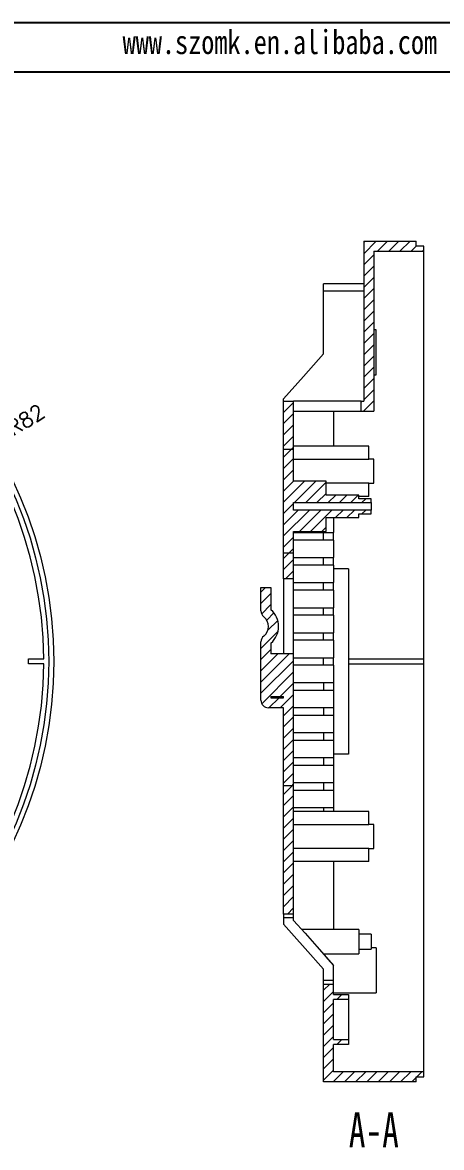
# Model space of a CAD drawing. Header units: inches. Extents: x 2104 to 4359, y 410 to 823.
# Drawn here: x 3083.6 to 3167.3, y 597.8 to 822.7 of the extents above; entities that cross this region are included whole.
import ezdxf

# ---------------------------------------------------------------- set-up
doc = ezdxf.new("R2010")
doc.units = ezdxf.units.IN
doc.layers.add('文字', color=81, linetype='Continuous')
doc.styles.add('SLDTEXTSTYLE3', font='TXT', dxfattribs={"width": 0.7})
doc.styles.get("Standard").update_dxf_attribs({"font": 'txt', "bigfont": 'gbcbig.shx'})
doc.styles.add('宋体', font='', dxfattribs={"width": 0.8, "height": 3.5})
doc.styles.get('宋体').set_extended_font_data('SimSun')
doc.dimstyles.new('3', dxfattribs={"dimtxt": 3, "dimasz": 2, "dimexe": 0.18, "dimexo": 0.0625, "dimgap": 0.2, "dimtad": 0, "dimzin": 12, "dimdsep": 46, "dimtxsty": 'Standard', "dimcen": 1, "dimclrd": 3, "dimclre": 3, "dimadec": 0, "dimazin": 0, "dimtfac": 1, "dimtofl": 0, "dimtmove": 0, "dimatfit": 3, "dimfxl": 1, "dimtolj": 1, "dimtzin": 0, "dimarcsym": 0})

# ---------------------------------------------------------------- blocks, each defined once
blk = doc.blocks.new('*D209')
at = {"color": 3, "lineweight": -2}
for p, q in [((3080.7, 741.05), (3077.39, 739.01)), ((3004.87, 694.96), (3006.87, 694.96)), ((3005.87, 693.96), (3005.87, 695.96))]:
    blk.add_line(p, q, dxfattribs=at)
at = {"color": 3}
blk.add_solid([(3077.22, 739.29), (3077.57, 738.73), (3075.69, 737.96)], dxfattribs=at)
at = {"layer": 'Defpoints', "color": 0}
for p in [(3075.69, 737.96), (3005.87, 694.96)]:
    blk.add_point(p, dxfattribs=at)
at = {"color": 0, "insert": (3084.28, 743.25), "char_height": 3, "attachment_point": 5, "rotation": 31.6269}
blk.add_mtext('\\A1;R82', dxfattribs=at)

msp = doc.modelspace()

# ---------------------------------------------------------------- hatches: boundary and pattern name
at = {"linetype": 'Continuous', "lineweight": 0}
h = msp.add_hatch(dxfattribs=at)
h.set_pattern_fill('ANSI31', color=4, scale=0.5, style=0)
h.paths.add_polyline_path([(3163.73, 776.96), (3163.73, 777.96), (3162.23, 777.96), (3162.23, 778.96), (3151.73, 778.96), (3151.73, 746.96), (3151.23, 746.96), (3151.23, 744.96), (3153.73, 744.96), (3153.73, 776.96)], flags=0)
h = msp.add_hatch(dxfattribs=at)
h.set_pattern_fill('ANSI31', color=4, scale=0.5, style=0)
h.paths.add_polyline_path([(3135.73, 737.296), (3137.73, 737.296), (3137.73, 746.96), (3135.73, 746.96)], flags=0)
h = msp.add_hatch(dxfattribs=at)
h.set_pattern_fill('ANSI31', color=4, scale=0.5, style=0)
h.paths.add_polyline_path([(3135.73, 737.296), (3135.73, 716.608), (3137.73, 716.608), (3137.73, 720.96), (3144.23, 720.96), (3144.23, 723.71), (3150.73, 723.71), (3150.73, 724.46), (3153.23, 724.46), (3153.23, 725.21), (3137.73, 725.21), (3137.73, 726.71), (3153.23, 726.71), (3153.23, 727.46), (3150.73, 727.46), (3150.73, 728.21), (3144.23, 728.21), (3144.23, 730.96), (3137.73, 730.96), (3137.73, 737.296)], flags=0)
h = msp.add_hatch(dxfattribs=at)
h.set_pattern_fill('ANSI31', color=4, scale=0.5, style=0)
h.paths.add_polyline_path([(3135.73, 711.46), (3137.73, 711.46), (3137.73, 716.608), (3135.73, 716.608)], flags=0)
h = msp.add_hatch(dxfattribs=at)
h.set_pattern_fill('ANSI31', color=4, scale=0.5, style=0)
edge = h.paths.add_edge_path(flags=0)
edge.add_line((3135.73, 685.71), (3135.73, 670.11))
edge.add_line((3135.73, 670.11), (3137.73, 670.11))
edge.add_line((3137.73, 670.11), (3137.73, 696.46))
edge.add_line((3137.73, 696.46), (3133.23, 696.46))
edge.add_line((3133.23, 696.46), (3133.23, 698.634))
edge.add_arc((3130.293, 701.96), 4.438, 311.45043, 408.54957)
edge.add_line((3133.23, 705.286), (3133.23, 709.71))
edge.add_line((3133.23, 709.71), (3131.23, 709.71))
edge.add_line((3131.23, 709.71), (3131.23, 705.053))
edge.add_arc((3132.73, 705.053), 1.5, 180, 231.75338)
edge.add_arc((3130.293, 701.96), 2.438, -51.75338, 51.75338, ccw=False)
edge.add_arc((3132.73, 698.868), 1.5, 128.24662, 180)
edge.add_line((3131.23, 698.868), (3131.23, 687.21))
edge.add_arc((3132.73, 687.21), 1.5, 180, 270)
edge.add_line((3132.73, 685.71), (3135.73, 685.71))
h.paths.add_polyline_path([(3135.73, 687.96), (3135.73, 687.71), (3133.23, 687.71), (3133.23, 687.96)], flags=0)
h = msp.add_hatch(dxfattribs=at)
h.set_pattern_fill('ANSI31', color=4, scale=0.5, style=0)
h.paths.add_polyline_path([(3135.73, 644.471), (3137.73, 644.471), (3137.73, 670.11), (3135.73, 670.11)], flags=0)
h = msp.add_hatch(dxfattribs=at)
h.set_pattern_fill('ANSI31', color=4, scale=0.5, style=0)
h.paths.add_polyline_path([(3148.73, 627.408), (3148.73, 628.408), (3145.73, 628.408), (3145.73, 630.471), (3143.73, 630.471), (3143.73, 610.96), (3162.23, 610.96), (3162.23, 611.96), (3163.73, 611.96), (3163.73, 612.96), (3145.73, 612.96), (3145.73, 618.408), (3148.73, 618.408), (3148.73, 619.408), (3145.73, 619.408), (3145.73, 627.408)], flags=0)

# ---------------------------------------------------------------- linework, layer by layer
for p, q in [((2800.485, 822.657), (3384.387, 822.657)), ((2815.594, 812.827), (3374.557, 812.827))]:
    msp.add_line(p, q)
at = {"color": 7, "linetype": 'Continuous', "lineweight": 15}
for p, q in [((3151.73, 778.96), (3162.23, 778.96)), ((3151.73, 778.96), (3151.73, 746.96)), ((3162.23, 777.96), (3162.23, 778.96)), ((3163.73, 777.96), (3162.23, 777.96)), ((3163.73, 776.96), (3163.73, 777.96)), ((3153.73, 776.96), (3163.73, 776.96)), ((3153.73, 776.96), (3153.73, 744.96)), ((3163.73, 695.46), (3163.73, 776.96)), ((3151.73, 770.447), (3143.73, 770.447)), ((3143.73, 768.947), (3143.73, 770.447)), ((3151.73, 768.947), (3143.73, 768.947)), ((3143.73, 756.46), (3143.73, 768.947)), ((3154.23, 761.21), (3153.73, 761.21)), ((3154.23, 756.71), (3154.23, 761.21)), ((3154.23, 752.21), (3154.23, 756.71)), ((3153.73, 752.21), (3154.23, 752.21)), ((3135.73, 746.96), (3135.73, 747.46)), ((3135.73, 746.96), (3137.73, 746.96)), ((3135.73, 737.296), (3135.73, 746.96)), ((3137.73, 737.296), (3137.73, 746.96)), ((3151.23, 746.96), (3137.73, 746.96)), ((3151.23, 744.96), (3151.23, 746.96)), ((3151.23, 746.96), (3151.73, 746.96)), ((3137.73, 744.96), (3151.23, 744.96)), ((3151.23, 744.96), (3153.73, 744.96)), ((3152.73, 737.96), (3137.73, 737.96)), ((3152.73, 735.308), (3152.73, 737.96)), ((3137.73, 737.296), (3135.73, 737.296)), ((3135.73, 716.608), (3135.73, 737.296)), ((3137.73, 730.96), (3137.73, 737.296)), ((3152.73, 735.308), (3137.73, 735.308)), ((3153.73, 735.36), (3152.73, 735.36)), ((3153.73, 732.96), (3153.73, 735.36)), ((3153.73, 730.56), (3153.73, 732.96)), ((3144.23, 730.96), (3137.73, 730.96)), ((3144.23, 728.21), (3144.23, 730.96)), ((3152.73, 730.613), (3144.23, 730.613)), ((3152.73, 727.96), (3152.73, 730.613)), ((3152.73, 730.56), (3153.73, 730.56)), ((3137.73, 726.71), (3153.23, 726.71)), ((3137.73, 725.21), (3137.73, 726.71)), ((3150.73, 728.21), (3144.23, 728.21)), ((3150.73, 727.46), (3150.73, 728.21)), ((3152.73, 727.96), (3150.73, 727.96)), ((3153.23, 727.46), (3150.73, 727.46)), ((3153.23, 726.71), (3153.23, 727.46)), ((3153.23, 726.71), (3153.23, 725.21)), ((3153.23, 725.21), (3137.73, 725.21)), ((3150.73, 724.46), (3153.23, 724.46)), ((3150.73, 723.71), (3150.73, 724.46)), ((3153.23, 724.46), (3153.23, 725.21)), ((3144.23, 723.71), (3150.73, 723.71)), ((3144.23, 720.96), (3144.23, 723.71)), ((3145.73, 723.71), (3145.73, 720.71)), ((3137.73, 720.96), (3144.23, 720.96)), ((3137.73, 716.608), (3137.73, 720.96)), ((3137.73, 720.71), (3145.73, 720.71)), ((3143.73, 719.21), (3143.73, 720.71)), ((3145.73, 719.21), (3145.73, 720.71)), ((3145.73, 719.21), (3137.73, 719.21)), ((3145.73, 719.21), (3145.73, 715.71)), ((3137.73, 716.608), (3135.73, 716.608)), ((3135.73, 711.46), (3135.73, 716.608)), ((3137.73, 711.46), (3137.73, 716.608)), ((3137.73, 715.71), (3145.73, 715.71)), ((3143.73, 714.21), (3143.73, 715.71)), ((3145.73, 714.21), (3145.73, 715.71)), ((3145.73, 714.21), (3137.73, 714.21)), ((3145.73, 714.21), (3145.73, 710.71)), ((3148.73, 713.46), (3145.73, 713.46)), ((3148.73, 713.46), (3148.73, 676.46)), ((3137.73, 711.46), (3135.73, 711.46)), ((3135.73, 711.46), (3135.73, 696.46)), ((3137.73, 696.46), (3137.73, 711.46)), ((3137.73, 710.71), (3145.73, 710.71)), ((3143.73, 709.21), (3143.73, 710.71)), ((3145.73, 709.21), (3145.73, 710.71)), ((3131.23, 709.71), (3133.23, 709.71)), ((3131.23, 705.053), (3131.23, 709.71)), ((3133.23, 709.71), (3133.23, 705.286)), ((3145.73, 709.21), (3137.73, 709.21)), ((3145.73, 709.21), (3145.73, 705.71)), ((3137.73, 705.71), (3145.73, 705.71)), ((3145.73, 704.21), (3137.73, 704.21)), ((3143.73, 704.21), (3143.73, 705.71)), ((3145.73, 704.21), (3145.73, 705.71)), ((3145.73, 704.21), (3145.73, 700.71)), ((3137.73, 700.71), (3145.73, 700.71)), ((3143.73, 699.21), (3143.73, 700.71)), ((3145.73, 699.21), (3145.73, 700.71)), ((3131.23, 687.21), (3131.23, 698.868)), ((3133.23, 698.634), (3133.23, 696.46)), ((3145.73, 699.21), (3137.73, 699.21)), ((3145.73, 699.21), (3145.73, 695.71)), ((3084.868, 694.46), (3084.868, 695.46)), ((3084.868, 695.46), (3087.868, 695.46)), ((3137.73, 696.46), (3133.23, 696.46)), ((3137.73, 670.11), (3137.73, 696.46)), ((3137.73, 695.71), (3145.73, 695.71)), ((3143.73, 694.21), (3143.73, 695.71)), ((3145.73, 694.21), (3145.73, 695.71)), ((3148.73, 695.46), (3163.73, 695.46)), ((3163.73, 694.46), (3163.73, 695.46)), ((3087.868, 694.46), (3084.868, 694.46)), ((3145.73, 694.21), (3137.73, 694.21)), ((3145.73, 694.21), (3145.73, 690.71)), ((3148.73, 694.46), (3163.73, 694.46)), ((3163.73, 612.96), (3163.73, 694.46)), ((3145.73, 690.71), (3137.73, 690.71)), ((3143.73, 690.71), (3143.73, 689.21)), ((3145.73, 690.71), (3145.73, 689.21)), ((3137.73, 689.21), (3145.73, 689.21)), ((3145.73, 689.21), (3145.73, 685.71)), ((3133.23, 687.96), (3135.73, 687.96)), ((3133.23, 687.96), (3133.23, 687.71)), ((3133.23, 687.71), (3135.73, 687.71)), ((3135.73, 687.71), (3135.73, 687.96)), ((3135.73, 685.71), (3132.73, 685.71)), ((3135.73, 670.11), (3135.73, 685.71)), ((3145.73, 685.71), (3137.73, 685.71)), ((3137.73, 684.21), (3145.73, 684.21)), ((3143.73, 685.71), (3143.73, 684.21)), ((3145.73, 685.71), (3145.73, 684.21)), ((3145.73, 684.21), (3145.73, 680.71)), ((3145.73, 680.71), (3137.73, 680.71)), ((3137.73, 679.21), (3145.73, 679.21)), ((3143.73, 680.71), (3143.73, 679.21)), ((3145.73, 680.71), (3145.73, 679.21)), ((3145.73, 679.21), (3145.73, 675.71)), ((3145.73, 675.71), (3137.73, 675.71)), ((3143.73, 675.71), (3143.73, 674.21)), ((3148.73, 676.46), (3145.73, 676.46)), ((3145.73, 675.71), (3145.73, 674.21)), ((3137.73, 674.21), (3145.73, 674.21)), ((3145.73, 674.21), (3145.73, 670.71)), ((3137.73, 670.11), (3135.73, 670.11)), ((3135.73, 644.471), (3135.73, 670.11)), ((3145.73, 670.71), (3137.73, 670.71)), ((3137.73, 644.471), (3137.73, 670.11)), ((3143.73, 670.71), (3143.73, 669.21)), ((3145.73, 670.71), (3145.73, 669.21)), ((3137.73, 669.21), (3145.73, 669.21)), ((3145.73, 669.21), (3145.73, 665.71)), ((3145.73, 665.71), (3137.73, 665.71)), ((3143.73, 665.71), (3143.73, 664.96)), ((3145.73, 665.71), (3145.73, 664.96)), ((3152.73, 664.96), (3137.73, 664.96)), ((3152.73, 662.308), (3152.73, 664.96)), ((3152.73, 662.308), (3137.73, 662.308)), ((3153.73, 662.36), (3152.73, 662.36)), ((3153.73, 659.96), (3153.73, 662.36)), ((3153.73, 657.56), (3153.73, 659.96)), ((3152.73, 657.613), (3137.73, 657.613)), ((3152.73, 654.96), (3152.73, 657.613)), ((3152.73, 657.56), (3153.73, 657.56)), ((3152.73, 654.96), (3137.73, 654.96)), ((3137.73, 644.471), (3135.73, 644.471)), ((3135.73, 644.471), (3135.73, 643.721)), ((3137.73, 643.721), (3135.73, 643.721)), ((3135.73, 643.721), (3135.73, 642.46)), ((3137.73, 643.721), (3137.73, 644.471)), ((3137.73, 643.221), (3137.73, 643.721)), ((3150.73, 641.36), (3139.397, 641.36)), ((3150.73, 641.36), (3150.73, 636.56)), ((3153.23, 640.46), (3150.73, 640.46)), ((3153.23, 640.46), (3153.23, 637.46)), ((3143.65, 636.56), (3150.73, 636.56)), ((3150.73, 637.46), (3153.23, 637.46)), ((3154.23, 637.71), (3153.23, 637.71)), ((3154.23, 637.71), (3154.23, 633.21)), ((3145.73, 631.221), (3145.73, 634.221)), ((3143.73, 631.221), (3143.73, 633.46)), ((3154.23, 633.21), (3154.23, 628.71)), ((3145.73, 631.221), (3143.73, 631.221)), ((3143.73, 630.471), (3143.73, 631.221)), ((3143.73, 630.471), (3145.73, 630.471)), ((3143.73, 610.96), (3143.73, 630.471)), ((3145.73, 630.471), (3145.73, 631.221)), ((3145.73, 628.408), (3145.73, 630.471)), ((3145.73, 628.71), (3154.23, 628.71)), ((3145.73, 628.408), (3148.73, 628.408)), ((3148.73, 627.408), (3145.73, 627.408)), ((3145.73, 619.408), (3145.73, 627.408)), ((3148.73, 628.408), (3148.73, 627.408)), ((3148.73, 627.408), (3148.73, 619.408)), ((3145.73, 619.408), (3148.73, 619.408)), ((3148.73, 618.408), (3145.73, 618.408)), ((3145.73, 612.96), (3145.73, 618.408)), ((3148.73, 619.408), (3148.73, 618.408)), ((3163.73, 612.96), (3145.73, 612.96)), ((3162.23, 611.96), (3163.73, 611.96)), ((3162.23, 610.96), (3162.23, 611.96)), ((3163.73, 611.96), (3163.73, 612.96)), ((3162.23, 610.96), (3143.73, 610.96))]:
    msp.add_line(p, q, dxfattribs=at)
at = {"color": 7, "linetype": 'Continuous', "lineweight": 15, "flags": 128}
for points in [[(3143.73, 756.46), (3141.714, 754.193), (3139.699, 751.925), (3135.73, 747.46)], [(3137.73, 643.221), (3140.032, 640.632), (3142.381, 637.988), (3145.73, 634.221)], [(3135.73, 642.46), (3137.885, 640.036), (3140.04, 637.612), (3143.73, 633.46)]]:
    msp.add_lwpolyline(points, dxfattribs=at)
at = {"color": 7, "linetype": 'Continuous', "lineweight": 15}
for radius in [84, 83]:
    msp.add_circle((3005.87, 694.96), radius, dxfattribs=at)
for centre, radius, start, end in [((3005.87, 694.96), 82, 0.34937, 179.65063), ((3132.73, 705.053), 1.5, 180, 231.75338), ((3130.293, 701.96), 2.438, 308.24662, 51.75338), ((3130.293, 701.96), 4.437, 311.45043, 48.54957), ((3132.73, 698.868), 1.5, 128.24662, 180), ((3005.87, 694.96), 82, 180.34937, 359.65063), ((3132.73, 687.21), 1.5, 180, 270)]:
    msp.add_arc(centre, radius, start, end, dxfattribs=at)
for points, knots in [([(3145.73, 744.96), (3145.73, 744.9), (3145.73, 744.031), (3145.73, 742.128), (3145.73, 739.845), (3145.73, 738.41), (3145.73, 737.96)], [0, 0, 0, 0, 0.02967034, 0.42376507, 0.81953965, 1, 1, 1, 1]), ([(3145.73, 654.96), (3145.73, 654.426), (3145.73, 653.027), (3145.73, 650.808), (3145.73, 648.347), (3145.73, 646.22), (3145.73, 644.429), (3145.73, 642.832), (3145.73, 641.874), (3145.73, 641.36)], [0, 0, 0, 0, 0.1053008, 0.2754782, 0.4462, 0.6163818, 0.7379195, 0.85946, 1, 1, 1, 1]), ([(3145.73, 634.221), (3145.482, 634.501), (3144.986, 635.059), (3144.37, 635.764), (3143.939, 636.266), (3143.76, 636.487), (3143.701, 636.56)], [0, 0, 0, 0, 0.33233484, 0.66428131, 0.88947478, 1, 1, 1, 1])]:
    msp.add_open_spline(points, degree=3, knots=knots, dxfattribs=at)

# ---------------------------------------------------------------- texts
at = {"color": 0, "linetype": 'Continuous', "lineweight": 0, "insert": (3153.751, 604.824), "char_height": 7, "attachment_point": 2, "style": 'SLDTEXTSTYLE3'}
msp.add_mtext('A-A', dxfattribs=at)
at = {"layer": '文字', "color": 0, "insert": (3103.62, 821.152), "char_height": 4.80578, "width": 84.43291, "attachment_point": 1, "style": '宋体'}
msp.add_mtext('www.szomk.en.alibaba.com', dxfattribs=at)

# ---------------------------------------------------------------- dimensions: what is measured, and where the dimension line sits
dim = msp.add_radius_dim(center=(3005.87, 694.96), mpoint=(3075.691, 737.96), dimstyle='3')
dim.commit()
dim.dimension.update_dxf_attribs({"geometry": '*D209', "text_midpoint": (3084.278, 743.248), "dimtype": 164})

doc.saveas('drawing.dxf')
